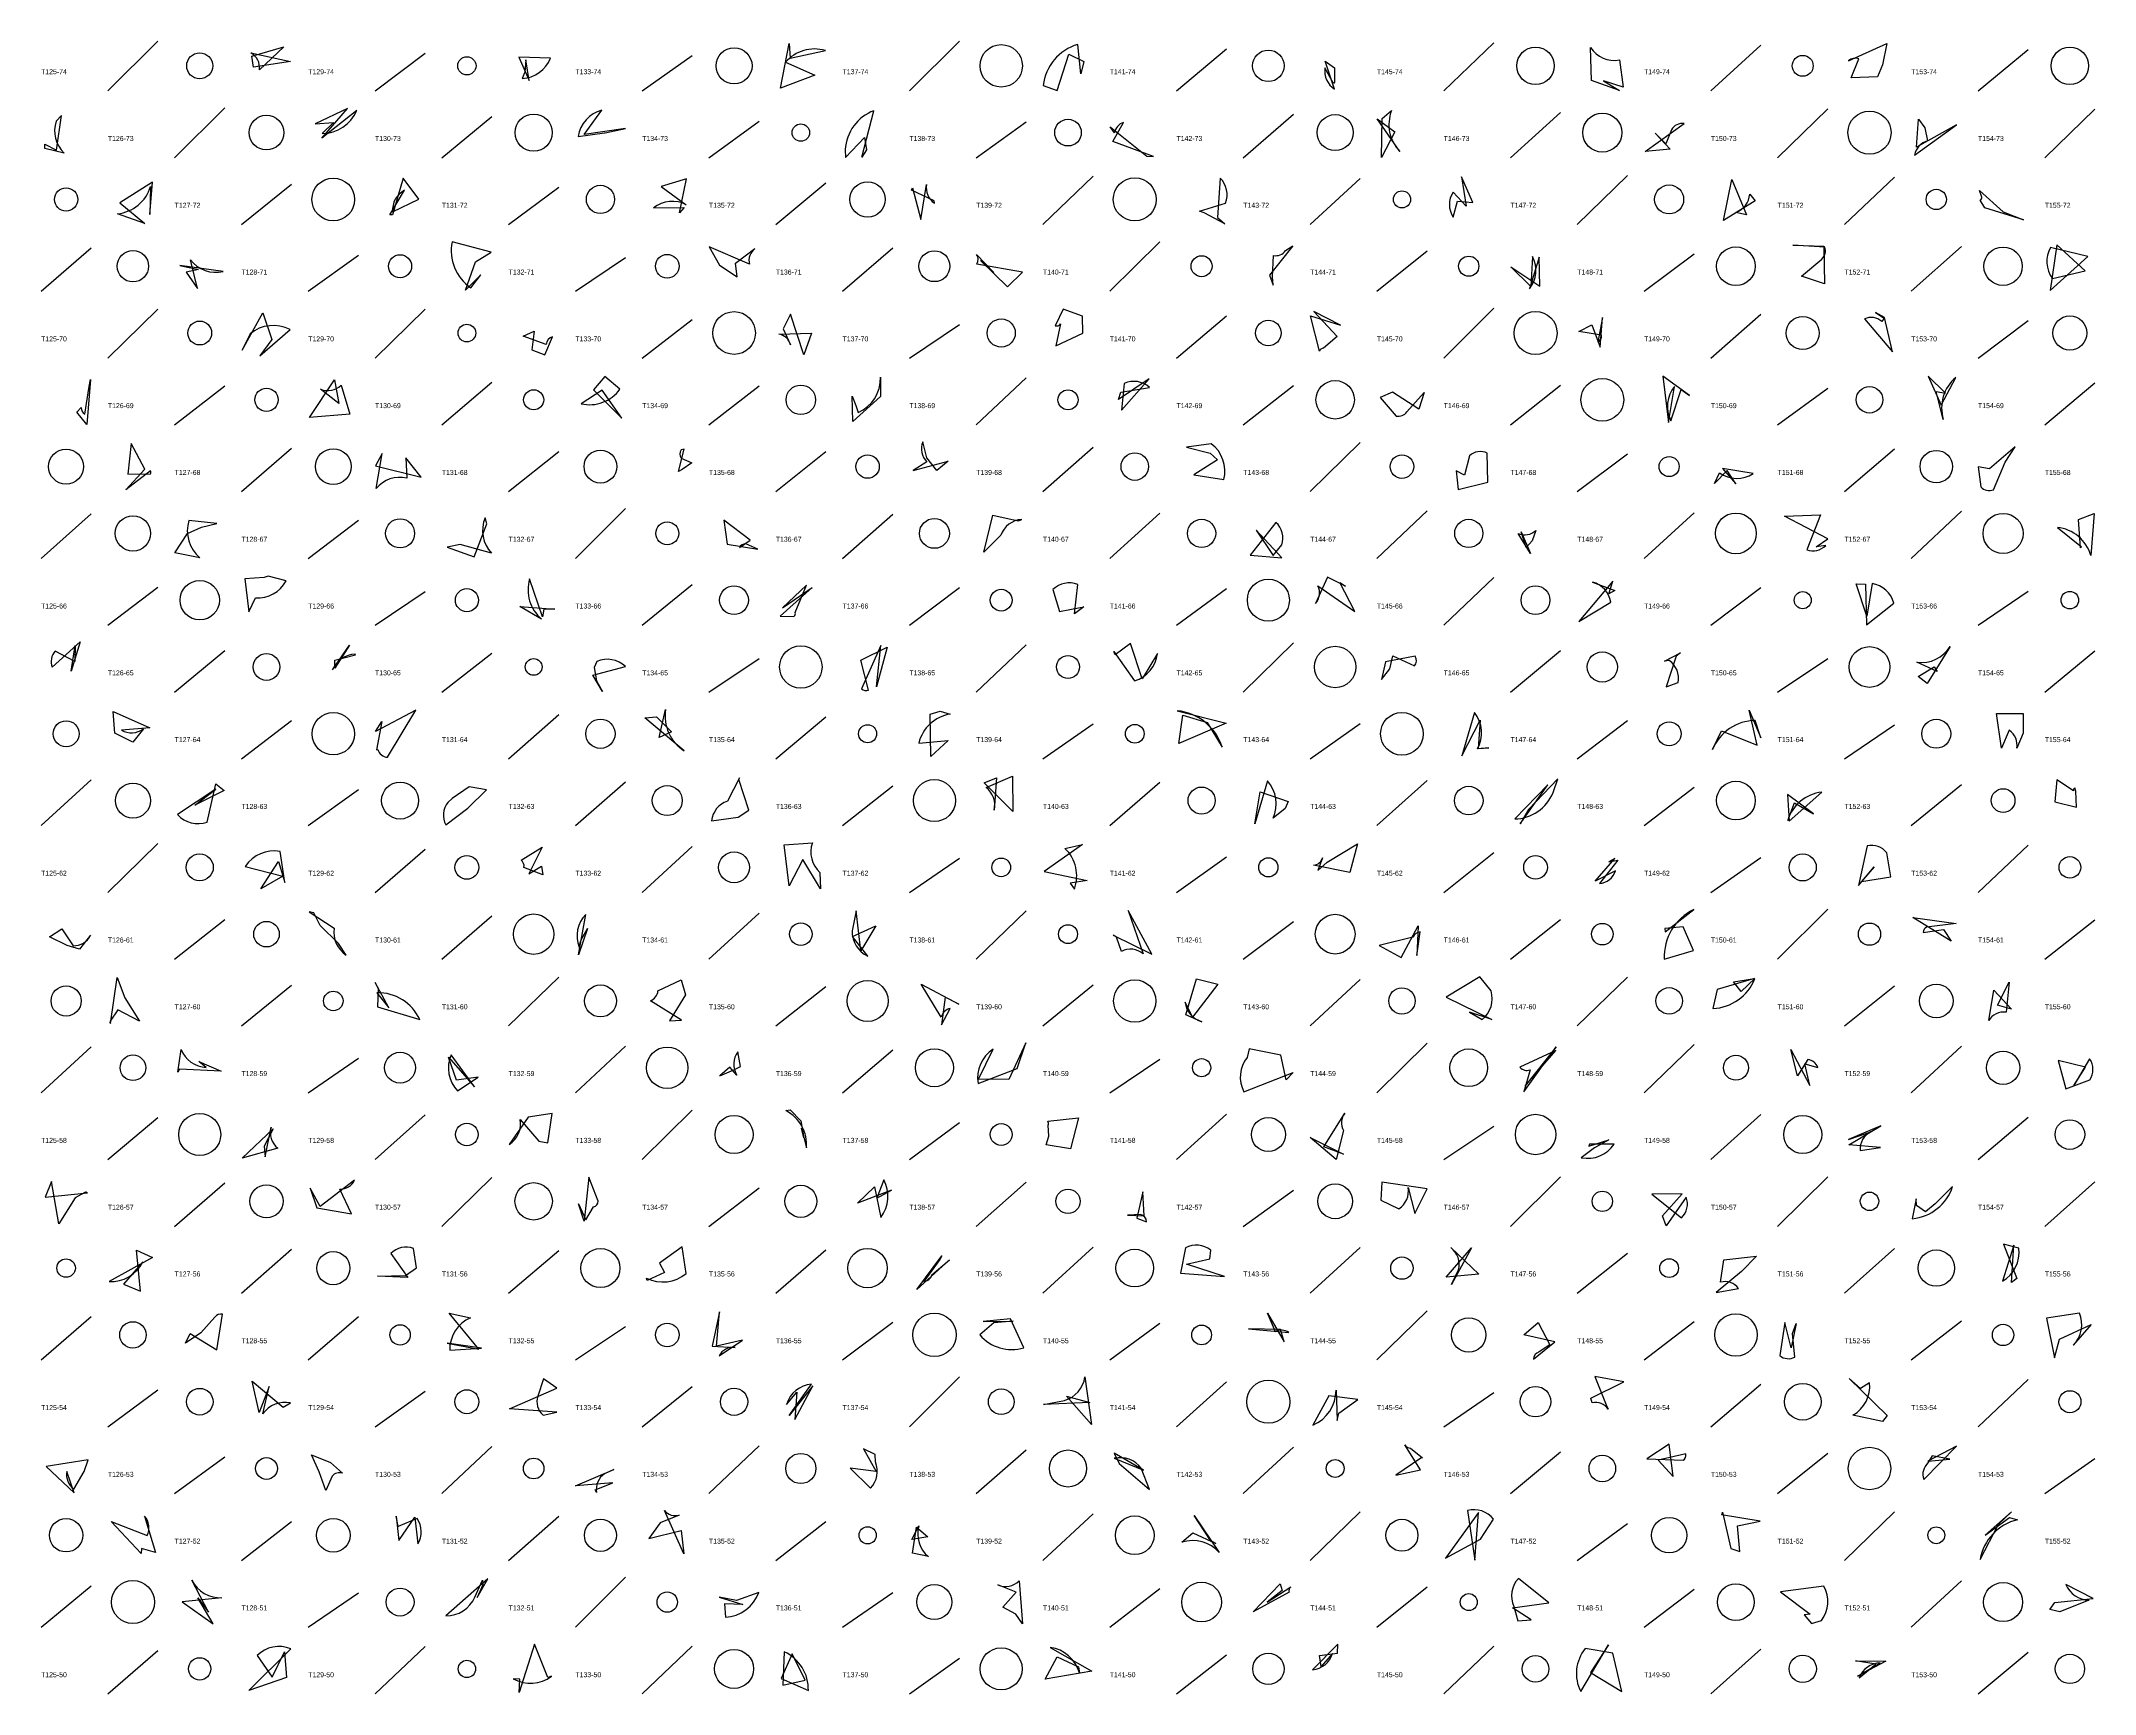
# Model space of a CAD drawing. Header units: millimetres. Extents: x -1 to 9990, y 0 to 15990.
# Drawn here: x 5000 to 6230, y 2000 to 2990 of the extents above; entities that cross this region are included whole.
import ezdxf

# ---------------------------------------------------------------- set-up
doc = ezdxf.new("R2010")
doc.units = ezdxf.units.MM
doc.layers.add('TEXT', color=3, linetype='Continuous')
doc.layers.add('WALL', color=1, linetype='Continuous')

msp = doc.modelspace()

# ---------------------------------------------------------------- linework, layer by layer
for points in [[(5126.2, 2980.8), (5145.4, 2986.4), (5130.8, 2972.7, 0.3), (5125.7, 2982.7), (5149.3, 2977.6), (5127.2, 2974.3)], [(5290.4, 2978.5), (5289.7, 2971.3), (5288.1, 2967.4, 0.3), (5305, 2979.6), (5286.2, 2980.1), (5292.4, 2966.3)], [(5448, 2988.3), (5448.6, 2979.5), (5469.7, 2984.1, 0.3), (5445.8, 2977.1), (5463.3, 2969.4), (5442.9, 2961.7)], [(5624.4, 2977.6), (5622.6, 2970.2), (5620.8, 2987.8, 0.3), (5600.1, 2963.2), (5608.5, 2960.2), (5615.4, 2982)], [(5774.6, 2965.3), (5774, 2964.4), (5768.9, 2973.9, 0.3), (5774.7, 2961), (5769, 2977.7), (5774.6, 2973.8)], [(5945.2, 2960.3), (5928.5, 2966.3), (5927.9, 2986, 0.3), (5945.2, 2978.5), (5947.5, 2962.2), (5935.6, 2966)], [(6099.8, 2968.5), (6084.1, 2967.8), (6088.7, 2979.1, 0.3), (6082.5, 2978), (6105.3, 2988.4), (6102.8, 2975.6)], [(5009.3, 2924.5), (5012.3, 2945.3), (5009.1, 2941.9, 0.3), (5013.9, 2922.8), (5002.2, 2925.5), (5002.2, 2928)], [(5164.2, 2940.3), (5175.1, 2941), (5168.3, 2934.5, 0.3), (5189, 2948.2), (5168.2, 2931.6), (5183.5, 2949.5)], [(5349.9, 2937.4), (5325.2, 2933.8), (5335.8, 2948.4, 0.3), (5321.7, 2932.7), (5337.4, 2934.9), (5337.9, 2934.8)], [(5494.3, 2924.6), (5491.5, 2920.3), (5498.8, 2948.1, 0.3), (5481.6, 2924.8), (5481.8, 2920.2), (5493.1, 2932)], [(5666.3, 2920.8), (5641.8, 2929.6), (5648.2, 2941.1, 0.3), (5642.9, 2934.8), (5640.3, 2938.4), (5662.2, 2920.9)], [(5802.8, 2920.2), (5803.1, 2943.5), (5808.8, 2948.2, 0.3), (5813.8, 2923.7), (5800.1, 2943.2), (5810.7, 2935.5)], [(5975.6, 2925), (5960.7, 2923.8), (5984, 2940.5, 0.3), (5976.4, 2936.7), (5973.1, 2928.3), (5966.6, 2934.6)], [(6124.3, 2943.1), (6128.1, 2937.9), (6129.7, 2930, 0.3), (6122, 2921.6), (6147.1, 2939.6), (6123.2, 2926.2)], [(5047.2, 2892.9), (5062.1, 2880.5), (5045.8, 2886.4, 0.3), (5065.6, 2902.7), (5065.2, 2885.9), (5066.8, 2905.3)], [(5210.4, 2885.7), (5208.9, 2885.8), (5217.7, 2900.5, 0.3), (5210.5, 2887.5), (5226.3, 2895.2), (5216.8, 2907.8)], [(5386.6, 2907.4), (5371.3, 2902.7), (5386.4, 2891.8, 0.3), (5366.8, 2889.9), (5385.1, 2890.2), (5382.3, 2886.9)], [(5521.8, 2901.9), (5526.8, 2882.9), (5530.3, 2903.9, 0.3), (5535, 2892.8), (5534.9, 2894.2), (5521.3, 2900.6)], [(5696.6, 2886.9), (5693.7, 2888), (5709.3, 2892.7, 0.3), (5706.1, 2907.8), (5704.6, 2884.1), (5708.9, 2880.4)], [(5850.6, 2908.6), (5853.5, 2890.9), (5845.6, 2899.3, 0.3), (5845.7, 2884.4), (5848.3, 2894), (5857.5, 2893.2)], [(6012.5, 2907), (6021.4, 2885.8), (6014.9, 2887.2, 0.3), (6023.3, 2898.2), (6026.5, 2894.2), (6007.5, 2882.3)], [(6187.3, 2882.7), (6164, 2889.9), (6161.3, 2894.5, 0.3), (6162.2, 2896.3), (6160.8, 2900.4), (6175.1, 2887.6)], [(5260.1, 2857.6), (5269.6, 2863.4), (5246.1, 2869.6, 0.3), (5257.3, 2842.1), (5263.4, 2849.9), (5254.2, 2840.7)], [(5416.8, 2848.7), (5415.8, 2856.9), (5427.5, 2865.6, 0.3), (5424.2, 2856.2), (5400.1, 2866.6), (5406.3, 2855.6)], [(5737.9, 2843.7), (5737.5, 2848.7), (5738.1, 2861.4, 0.3), (5745.2, 2864.4), (5749.6, 2867.3), (5735.6, 2849.6)], [(6068.1, 2844.5), (6054.3, 2849), (6066.4, 2859.3, 0.3), (6068.3, 2866.4), (6049.1, 2867.6), (6067.6, 2867)], [(6203.1, 2840.4), (6225.8, 2860.8), (6203.4, 2866.3, 0.3), (6204.6, 2847.6), (6224.2, 2852.2), (6207.1, 2867.9)], [(5086.9, 2851.4), (5093.7, 2841.7), (5089.4, 2858.9, 0.3), (5109.1, 2851.9), (5083.1, 2855.4), (5094.2, 2853.1)], [(5578.8, 2842.6), (5587.7, 2851.4), (5560.5, 2856.3, 0.3), (5560.2, 2862.1), (5570.6, 2851.3), (5562.6, 2858.4)], [(5897.5, 2843), (5897.1, 2860.4), (5891.3, 2841.4, 0.3), (5893.2, 2860.8), (5892.2, 2842.8), (5880.3, 2854.6)], [(5623.6, 2825.1), (5612.2, 2829.3), (5607.4, 2819.3, 0.3), (5610.5, 2820.4), (5607.7, 2807.3), (5623.8, 2814.9)], [(5138.1, 2811.1), (5131, 2801.4), (5149.1, 2817.1, 0.3), (5125.2, 2814.5), (5120.5, 2804.7), (5132.9, 2827.1)], [(5448.8, 2826.3), (5444.5, 2817.5), (5448.9, 2808, 0.3), (5441.8, 2814.3), (5461.3, 2815), (5456.7, 2802)], [(5762.3, 2827.9), (5776.2, 2813), (5768, 2806, 0.3), (5765.6, 2804.1), (5760.2, 2825.3), (5778.2, 2819.6)], [(5933.7, 2806.6), (5935.1, 2824.3), (5932.4, 2809.6, 0.3), (5934.5, 2813.8), (5920.9, 2815.9), (5928.7, 2819.8)], [(6098.6, 2827.2), (6103.8, 2823.9), (6102.4, 2821.9, 0.3), (6092, 2823.4), (6108.8, 2803.7), (6104, 2824.3)], [(5294, 2805), (5301.6, 2801.9), (5306.3, 2812.7, 0.3), (5302.5, 2808.2), (5288.8, 2813.1), (5295.2, 2816.1)], [(5027.4, 2760.3), (5021.5, 2767.5), (5024.1, 2770.4, 0.3), (5026.2, 2766.4), (5028.8, 2783), (5029.6, 2787.1)], [(5175.8, 2787), (5178.4, 2772.7), (5167.3, 2781.4, 0.3), (5179.7, 2783.7), (5184.9, 2766.3), (5160.8, 2764.4)], [(5347.8, 2764.1), (5336, 2780.8), (5323.4, 2772.6, 0.3), (5346.7, 2781.4), (5337.7, 2788.9), (5330.8, 2781)], [(5485.7, 2777.2), (5488, 2771.5), (5489.3, 2767.3, 0.3), (5502.8, 2788.5), (5502.8, 2776.9), (5486.2, 2762)], [(5645.3, 2775.2), (5646.6, 2779.6), (5663.8, 2782.4, 0.3), (5648.6, 2784.8), (5647, 2768.8), (5663.6, 2787.6)], [(5971.3, 2789.1), (5974.6, 2761.4), (5978.2, 2783, 0.3), (5976.1, 2762.5), (5982.2, 2781.1), (5987.3, 2777.5)], [(6130.2, 2789.2), (6137.9, 2771.8), (6146.7, 2788.4, 0.3), (6139.2, 2763.2), (6134.9, 2779.9), (6140.5, 2779)], [(5809.3, 2779.5), (5801.9, 2776.3), (5811.5, 2765.3, 0.3), (5818, 2767.8), (5828.3, 2779.3), (5825.1, 2769.3)], [(5053.9, 2748.9), (5052, 2730.5), (5065.6, 2730.7, 0.3), (5065.5, 2732.4), (5050.7, 2721.1), (5062.2, 2733.4)], [(5381.7, 2732), (5385.2, 2745.5), (5383.3, 2745.1, 0.3), (5383.4, 2740), (5389.8, 2737.3), (5383.9, 2733.3)], [(5536.4, 2732.7), (5530.4, 2740.3), (5528, 2749.8, 0.3), (5530.5, 2737.9), (5522.3, 2732.6), (5543.3, 2738.3)], [(5704.6, 2739.1), (5690.3, 2730.1), (5708.4, 2727.3, 0.3), (5700.8, 2748.7), (5685.9, 2746.7), (5700.2, 2743.1)], [(5848.7, 2721.3), (5866.4, 2725.7), (5866.1, 2743.1, 0.3), (5855.4, 2741.5), (5852.5, 2729.9), (5847.5, 2732.5)], [(6166.8, 2733.7), (6160.1, 2734.9), (6161.6, 2722.8, 0.3), (6169.2, 2721.1), (6176.2, 2737.6), (6182.2, 2746.8)], [(5227.7, 2728.6), (5218.5, 2740.3), (5219, 2728, 0.3), (5200.7, 2721.8), (5204.2, 2742.9), (5200.2, 2735.4)], [(6009.7, 2732.6), (6002.2, 2724.9), (6005.2, 2731.2, 0.3), (6025.4, 2730.8), (6007, 2733.8), (6014.9, 2724.6)], [(6044, 2705.4), (6065.7, 2706.1), (6057.4, 2685.2, 0.3), (6068.8, 2687.8), (6063.1, 2687), (6070, 2691.8)], [(6220.1, 2703.3), (6229.5, 2706.9), (6227.6, 2681.8, 0.3), (6207.5, 2698.6), (6221.9, 2686.9), (6221.4, 2686.3)], [(5096.1, 2698.7), (5105.2, 2700.9), (5088.5, 2702.7, 0.3), (5095.1, 2680.3), (5080.1, 2683.3), (5087.7, 2695)], [(5259.3, 2681), (5266.9, 2700.8), (5266, 2704.4, 0.3), (5269.8, 2683.1), (5250.9, 2688.3), (5243.1, 2686.7)], [(5410.8, 2688.5), (5429.2, 2685.6), (5422, 2688.7, 0.3), (5418.2, 2686.5), (5424.7, 2690.9), (5408.9, 2703)], [(5577.9, 2704.2), (5585.3, 2702.5), (5587.3, 2703.3, 0.3), (5574.7, 2693.9), (5564.5, 2683.8), (5570, 2705.9)], [(5727.7, 2696.9), (5737.8, 2681.8), (5743, 2688.1, 0.3), (5739.5, 2701.6), (5724.1, 2682), (5743, 2680.4)], [(5886.3, 2696), (5891.9, 2683), (5884.5, 2695, 0.3), (5895.2, 2696.8), (5893, 2690.6), (5889.4, 2686.5)], [(5122.1, 2667.8), (5124.5, 2648.1), (5128.4, 2656.4, 0.3), (5146.7, 2666.5), (5136, 2669.4), (5133.7, 2668.6)], [(5301.1, 2649.6), (5300.3, 2645), (5292.6, 2667.7, 0.3), (5299.7, 2643.7), (5286.7, 2651.2), (5307.6, 2649.6)], [(5461.7, 2662.5), (5442.7, 2645.5), (5450.9, 2645.3, 0.3), (5451.7, 2647.6), (5458.3, 2663.9), (5444.1, 2650.4)], [(5624.5, 2651), (5618.9, 2646.9), (5620.8, 2664.4, 0.3), (5606, 2661.3), (5609.9, 2648.2), (5622.3, 2650.7)], [(5781.1, 2663.3), (5770.5, 2668.7), (5763.3, 2653.1, 0.3), (5764.7, 2663.5), (5786.8, 2648.2), (5777.7, 2665.5)], [(5941.3, 2666.4), (5920.9, 2642.2), (5940, 2653.8, 0.3), (5929.2, 2665.8), (5942.4, 2660.7), (5938.8, 2658.8)], [(6092.6, 2664.5), (6093.2, 2640.3), (6109.5, 2653.2, 0.3), (6096.5, 2665), (6093.4, 2645.4), (6087.1, 2664.7)], [(5020.5, 2627.8), (5020.3, 2618.3), (5008.5, 2624.5, 0.3), (5006.7, 2614.9), (5023.4, 2630), (5018, 2612.4)], [(5176, 2619), (5188.4, 2622.3), (5188.2, 2622.7, 0.3), (5174.6, 2613.3), (5184.7, 2628), (5175.9, 2614.2)], [(5500.3, 2603.2), (5502.9, 2627.9), (5491.4, 2601.9, 0.3), (5495.6, 2601.1), (5491, 2619.1), (5506.8, 2626.8)], [(5643.2, 2622.3), (5642.4, 2624.3), (5654.9, 2606.7, 0.3), (5668.6, 2623.1), (5659.5, 2607.9), (5652.4, 2629.1)], [(5807.8, 2613.8), (5809.6, 2621.6), (5822.6, 2615.6, 0.3), (5823, 2621.4), (5805.1, 2618), (5802.8, 2607.6)], [(5979.3, 2621.4), (5973.3, 2603.2), (5980.4, 2605.7, 0.3), (5975.1, 2618.9), (5972.2, 2618.4), (5981.8, 2623.4)], [(6133.8, 2615), (6135.5, 2612.3), (6123.4, 2617.9, 0.3), (6143.3, 2627.3), (6129.5, 2605.2), (6124.2, 2609.3)], [(5336.3, 2600.3), (5330.5, 2610.1), (5350, 2615.3, 0.3), (5332.9, 2618.3), (5331.2, 2614.7), (5332.6, 2606.7)], [(5043.1, 2588.3), (5065.2, 2578.6), (5048.1, 2577.2, 0.3), (5061.3, 2578), (5055, 2569.9), (5044.1, 2575.3)], [(5204, 2582.3), (5200.8, 2565.4), (5201.6, 2565.5, 0.3), (5207.5, 2560.9), (5224.5, 2589.2), (5200.3, 2576.4)], [(5377.6, 2576.2), (5370.2, 2572.8), (5374, 2589.5, 0.3), (5385.2, 2564.7), (5361.6, 2584.6), (5368.5, 2585.1)], [(5532.5, 2586.7), (5538.4, 2588.5), (5544.5, 2586.8, 0.3), (5525.6, 2569.4), (5543.2, 2571), (5532.8, 2561.3)], [(5683.7, 2586.1), (5698.3, 2581.7), (5707.3, 2567, 0.3), (5680.4, 2588.8), (5709.7, 2581.3), (5681.3, 2569.1)], [(5860.7, 2566.2), (5867, 2566.5), (5860.2, 2565.9, 0.3), (5858.4, 2587.8), (5850.8, 2561.8), (5861.9, 2583.1)], [(6023, 2589.2), (6030, 2572.6), (6026.6, 2583, 0.3), (6001, 2565.5), (6006.3, 2576.8), (6027.8, 2568.2)], [(6187.1, 2587.1), (6187.1, 2575.4), (6183.2, 2566.3, 0.3), (6178.7, 2577.1), (6174.1, 2566.3), (6171.1, 2587.1)], [(5417.8, 2547.6), (5418.2, 2548.7), (5411, 2534.6, 0.3), (5401.6, 2522.9), (5417.5, 2525.1), (5423.9, 2529.2)], [(5564.8, 2545.7), (5572.1, 2548.6), (5570.7, 2529.2, 0.3), (5566, 2542.9), (5581.8, 2549.6), (5582, 2528.4)], [(5746.9, 2534.4), (5745, 2530.2), (5737.8, 2524.4, 0.3), (5734.4, 2546.9), (5726.8, 2521), (5730.1, 2540.2)], [(5885.8, 2521), (5902.4, 2544.5), (5882.5, 2524, 0.3), (5905.5, 2539.8), (5908.3, 2548.1), (5890.8, 2529.7)], [(6218.9, 2531.1), (6218.5, 2540.6), (6217.9, 2542.6, 0.3), (6217.1, 2540.8), (6207.2, 2547.5), (6205.9, 2534.2)], [(5092, 2532.3), (5104.7, 2541.8), (5081.7, 2526.6, 0.3), (5099.4, 2522.1), (5104.6, 2545), (5109.7, 2541.1)], [(5256.3, 2543.3), (5246.1, 2536.3), (5243.6, 2533.9, 0.3), (5242.4, 2520.4), (5255.5, 2530.4), (5266.8, 2541.5)], [(6045.8, 2538.7), (6046.8, 2522.6), (6066.4, 2540, 0.3), (6046, 2523.1), (6050.1, 2533.7), (6061.4, 2527)], [(5448, 2483.9), (5445.1, 2508.4), (5461.9, 2509.6, 0.3), (5466.4, 2491.9), (5466.8, 2482.1), (5456.2, 2499.8)], [(5142.1, 2498.5), (5146, 2485.9), (5143.1, 2504.5, 0.3), (5122.3, 2495.6), (5144.8, 2489.8), (5131.6, 2482.2)], [(5299.7, 2495.8), (5300.5, 2490.6), (5289.2, 2495, 0.3), (5287.5, 2499.3), (5300.1, 2507), (5292.2, 2491.1)], [(5626.4, 2487.2), (5616.2, 2485.5), (5618.8, 2482, 0.3), (5613.2, 2506.3), (5623.6, 2508.7), (5600.7, 2492.5)], [(5788.3, 2509), (5783.7, 2492), (5762.1, 2496.3, 0.3), (5767.5, 2500.8), (5764.7, 2493.1), (5770.3, 2498.1)], [(5938.9, 2498.4), (5944.3, 2499.4), (5933.3, 2485.3, 0.3), (5942.9, 2493), (5930.8, 2486.8), (5942.4, 2500.4)], [(6090.3, 2486.5), (6107.7, 2489.4), (6105.4, 2503.7, 0.3), (6093.6, 2507.8), (6088.5, 2484.2), (6097.7, 2495.4)], [(5163.3, 2467.7), (5160.6, 2468.4), (5175.6, 2458.5, 0.3), (5182.8, 2442.5), (5178.2, 2449.4), (5167.1, 2460.1)], [(5327.3, 2458.4), (5321.9, 2442.6), (5326.3, 2466.8, 0.3), (5322.2, 2447.3), (5323, 2450.6), (5324.4, 2453.4)], [(5490.9, 2445.1), (5488.1, 2468.9), (5485.7, 2457, 0.3), (5495.1, 2441.9), (5486, 2453.5), (5500, 2460)], [(5665.2, 2443), (5651, 2469.1), (5660.1, 2443.2, 0.3), (5647, 2444.7), (5644.1, 2453.1), (5642, 2454.4)], [(5972.4, 2458.4), (5972.7, 2456.4), (5989.8, 2469.8, 0.3), (5972.1, 2440), (5989.6, 2445.3), (5983.4, 2459.4)], [(6121, 2465), (6146.9, 2461.3), (6129.2, 2459.2, 0.3), (6127.2, 2456), (6139.4, 2457.8), (6144, 2450.7)], [(5005, 2453.4), (5012.4, 2458.1), (5019.2, 2448.1, 0.3), (5029.6, 2454.3), (5023.1, 2446), (5015.7, 2448.3)], [(5824.7, 2460), (5824, 2442.2), (5825.9, 2456.3, 0.3), (5821.6, 2453.1), (5801.3, 2448.2), (5814.5, 2441)], [(5058.9, 2402.9), (5045.9, 2409.6), (5041.3, 2402.9, 0.3), (5041.5, 2401.5), (5045.6, 2429), (5050.2, 2416.9)], [(5201.9, 2422.3), (5201.5, 2411.5), (5226.8, 2403.8, 0.3), (5201.1, 2419.9), (5208.2, 2410.8), (5200.1, 2426)], [(5376.4, 2403.1), (5383.6, 2403.5), (5364.9, 2415.1, 0.3), (5369.4, 2421.1), (5383.4, 2427.7), (5386, 2418.6)], [(5541.5, 2417.2), (5539.2, 2400.6), (5544.5, 2410.5, 0.3), (5539.1, 2405.3), (5527, 2425), (5549.7, 2413.1)], [(5704.8, 2425), (5689.5, 2405.3), (5685.1, 2414.3, 0.3), (5695.2, 2402.5), (5685.5, 2406.7), (5692, 2428.3)], [(5868.8, 2403.8), (5855.5, 2408.2), (5863.1, 2403.8, 0.3), (5868.4, 2421), (5861.7, 2429.4), (5841.5, 2417.3)], [(6026.1, 2428.5), (6003.8, 2421.8), (6001.2, 2410.5, 0.3), (6026.3, 2428.4), (6018.2, 2420.6), (6013.5, 2426.4)], [(6171.7, 2412.4), (6178.6, 2426.2), (6176.8, 2408.2, 0.3), (6166.4, 2403.3), (6169.5, 2421.5), (6180, 2410.1)], [(5579.5, 2367.9), (5561.4, 2368.2), (5570.1, 2386.1, 0.3), (5561.2, 2365.5), (5584.6, 2374.5), (5589.7, 2389.9)], [(5742.4, 2382.6), (5723.5, 2386.4), (5722.3, 2381.2, 0.3), (5720.4, 2360.6), (5749.9, 2372.1), (5745.6, 2367.8)], [(5888.7, 2364.2), (5907.1, 2385.4), (5885.6, 2375.3, 0.3), (5891.7, 2373.7), (5887.9, 2360.6), (5907.4, 2387.5)], [(5082.8, 2374.1), (5081.9, 2372.3), (5083.9, 2386, 0.3), (5098.9, 2375.2), (5094.4, 2378.7), (5107.9, 2372.9)], [(5243.9, 2381.3), (5259.5, 2363.6), (5245.6, 2382.8, 0.3), (5249.4, 2361.1), (5261.7, 2369.3), (5248.7, 2367.5)], [(5414.8, 2373.8), (5418.8, 2375.8), (5417.3, 2384.6, 0.3), (5416.7, 2370.5), (5412.5, 2375.3), (5406.5, 2370.2)], [(6059.2, 2364.3), (6056.2, 2377.4), (6064, 2375.1, 0.3), (6058.1, 2379.9), (6051.8, 2370.1), (6047.9, 2386)], [(6208, 2379.3), (6212.6, 2362.3), (6227, 2367.7, 0.3), (6226.8, 2380.4), (6217.4, 2364.3), (6224.3, 2375.3)], [(5456.8, 2333.1), (5455.3, 2338.9), (5458.4, 2327, 0.3), (5446.1, 2349.3), (5448.7, 2349.8), (5455, 2343.3)], [(5133.6, 2328), (5134.3, 2321.7), (5137.8, 2339.5, 0.3), (5141.7, 2326.8), (5120.5, 2320.8), (5138.9, 2338.4)], [(5306, 2347.6), (5291.8, 2345.4), (5280.4, 2329.1, 0.3), (5287, 2344.1), (5298.1, 2331), (5303.4, 2330.1)], [(5601.9, 2328.9), (5603.6, 2334.1), (5603.1, 2340.7, 0.3), (5602.9, 2343), (5621.3, 2345), (5616.5, 2326.4)], [(5779.9, 2323.3), (5768.3, 2327.7), (5780.7, 2347.8, 0.3), (5780, 2337.4), (5775.5, 2320), (5760, 2333.3)], [(6101.8, 2340.3), (6082.4, 2332), (6095.7, 2336.6, 0.3), (6089.4, 2325.4), (6101.5, 2327.2), (6082.6, 2328.9)], [(5938.9, 2331.9), (5930.4, 2327), (5922.4, 2321.1, 0.3), (5942.1, 2329.2), (5927.4, 2329.3), (5927, 2328.1)], [(5006.2, 2306.9), (5002.5, 2297.5), (5027.8, 2300, 0.3), (5026.2, 2300.3), (5020.5, 2297), (5010.6, 2281.5)], [(5165.2, 2291.1), (5185.9, 2287.6), (5178.9, 2302.3, 0.3), (5187.8, 2307.7), (5167.1, 2291.9), (5161.2, 2302.9)], [(5321.8, 2293.4), (5326.3, 2283.9), (5330.9, 2291.7, 0.3), (5333.7, 2295), (5328.1, 2309.4), (5325.2, 2283.2)], [(5489, 2293.9), (5499.2, 2303.6), (5502.9, 2285.4, 0.3), (5504.7, 2307.8), (5500.5, 2296.8), (5509.2, 2301.7)], [(5659.8, 2300.6), (5656.3, 2284.9), (5662.1, 2282.8, 0.3), (5658.5, 2287.1), (5650.7, 2286.7), (5660.6, 2286.4)], [(5803, 2306.5), (5802.4, 2295.7), (5813.2, 2290.5, 0.3), (5818.7, 2303.2), (5822.7, 2287.7), (5830, 2302.4)], [(6123.2, 2292.5), (6123, 2296.5), (6120.6, 2284.6, 0.3), (6144.8, 2303.9), (6134.4, 2293.5), (6128.5, 2288.7)], [(5982.9, 2299.5), (5964.7, 2299.2), (5982.5, 2285.2, 0.3), (5985.2, 2297.5), (5973.2, 2280.3), (5971, 2286.3)], [(5057.2, 2265.7), (5066.8, 2261.4), (5040.7, 2247, 0.3), (5061, 2258.7), (5049.4, 2245.4), (5059.6, 2241.2)], [(5218.2, 2250.6), (5224.8, 2255.1), (5223.1, 2266.8, 0.3), (5209.4, 2263.7), (5219.7, 2249.4), (5201.5, 2250.2)], [(5373.3, 2252.3), (5363, 2247.6), (5362.6, 2249, 0.3), (5386.3, 2251.8), (5384, 2267.7), (5370.4, 2258)], [(5686, 2257.4), (5699.9, 2260.5), (5700.5, 2265.8, 0.3), (5685.4, 2267.1), (5682.4, 2252), (5708.7, 2250)], [(5856.6, 2267.1), (5844.7, 2245.1), (5848.9, 2253.9, 0.3), (5844.3, 2267.3), (5861.1, 2251.3), (5841.5, 2249.6)], [(6180, 2246.3), (6181.5, 2268.8), (6174.7, 2247.1, 0.3), (6184.4, 2266.9), (6175.2, 2269.3), (6183.3, 2248.7)], [(5539.4, 2262.4), (5538.3, 2260.2), (5528.7, 2246.9, 0.3), (5533.5, 2251), (5544, 2259.9), (5524.5, 2242.2)], [(6018.3, 2253), (6003.1, 2240.4), (6016.5, 2242.8, 0.3), (6005.8, 2246.6), (6007.8, 2259.9), (6027.4, 2262.2)], [(5089.2, 2215.9), (5105.3, 2206.1), (5108.7, 2227.4, 0.3), (5104.1, 2225.6), (5095.7, 2216.2), (5086.4, 2210.1)], [(5262.2, 2206.5), (5244.4, 2228), (5257.2, 2225.3, 0.3), (5244.7, 2205.8), (5263.7, 2207), (5243.2, 2210.1)], [(5406.3, 2228.8), (5401.9, 2208.3), (5415.6, 2207.5, 0.3), (5406, 2202.5), (5420, 2211.9), (5404.4, 2208.2)], [(5742.2, 2218.3), (5723, 2218.6), (5747.2, 2216.4, 0.3), (5739.3, 2216.9), (5734.4, 2228.1), (5744.5, 2210.9)], [(6208.8, 2212.4), (6227.8, 2221.3), (6217, 2208.8, 0.3), (6220.8, 2228.1), (6201, 2225.1), (6205.8, 2201.3)], [(5582.1, 2223.2), (5570.5, 2222.3), (5562.2, 2215.1, 0.3), (5588.5, 2207.3), (5580.6, 2224.6), (5564.1, 2223)], [(5896.5, 2222.5), (5903.6, 2209), (5897.2, 2204.8, 0.3), (5893.7, 2200.5), (5906.5, 2210.8), (5887.9, 2215.1)], [(6048.1, 2207.3), (6044.2, 2222.5), (6041.3, 2202.6, 0.3), (6050.3, 2201.7), (6048.9, 2215.8), (6051, 2221.8)], [(5628, 2174.5), (5600.4, 2173.4), (5612.9, 2175.8, 0.3), (5625.1, 2189.8), (5629.1, 2161.3), (5614.1, 2178.3)], [(5930.6, 2190), (5937.3, 2173.1), (5938.5, 2170.5, 0.3), (5929, 2174.3), (5928.2, 2177.1), (5947.9, 2186.9)], [(5126.5, 2187.3), (5145, 2171.7), (5149.4, 2174.3, 0.3), (5132.8, 2167.7), (5136.6, 2184.2), (5130.6, 2168.5)], [(5308.9, 2183.2), (5300.8, 2188.7), (5297.5, 2178.3, 0.3), (5300.6, 2167), (5308.9, 2168.7), (5280.5, 2170.8)], [(5462.2, 2184.6), (5448, 2166.8), (5461.4, 2185.6, 0.3), (5446.4, 2173.4), (5452.6, 2180.8), (5451.5, 2164.4)], [(5788.5, 2176.3), (5771.2, 2178.6), (5761.6, 2160.9, 0.3), (5775.5, 2182), (5776.2, 2163.8), (5777.1, 2168.2)], [(6105.5, 2166.7), (6102.7, 2163.1), (6085.1, 2166.9, 0.3), (6095, 2186.3), (6089.6, 2182.9), (6082.8, 2188.9)], [(5161.9, 2143.1), (5173.4, 2138.6), (5180.6, 2132.2, 0.3), (5174.3, 2130.4), (5170.6, 2121.9), (5166.6, 2133)], [(5500.1, 2133.3), (5484.5, 2135.2), (5496.7, 2123.2, 0.3), (5499.7, 2138.9), (5499.5, 2143.4), (5492.5, 2146.7)], [(5645.6, 2138), (5663.9, 2122.5), (5658.9, 2135.1, 0.3), (5642.7, 2141.1), (5660.2, 2133.9), (5642.7, 2144.1)], [(5811.3, 2131), (5826.2, 2134.2), (5816.8, 2149.2, 0.3), (5820.2, 2147.2), (5827.4, 2141.3), (5826.4, 2141.2)], [(5975.1, 2149.6), (5961.7, 2140.8), (5983.4, 2139.9, 0.3), (5985, 2143.8), (5968.4, 2139.9), (5977.4, 2130.3)], [(6143.1, 2140.6), (6132.5, 2142.6), (6130, 2138.4, 0.3), (6127.5, 2128.5), (6147.2, 2148.4), (6129.9, 2139.4)], [(5003.1, 2136.1), (5019.9, 2120.5), (5015.5, 2133.3, 0.3), (5019.6, 2122.7), (5025.8, 2133.2), (5028.2, 2140.2)], [(5320, 2124.6), (5343, 2134.3), (5337.5, 2131.9, 0.3), (5332.7, 2120.6), (5331.8, 2122.3), (5342.4, 2126.4)], [(5060, 2084), (5042, 2103.2), (5063.5, 2094.9, 0.3), (5062, 2106.5), (5068.6, 2084.7), (5060.2, 2087)], [(5214.3, 2091.8), (5223.8, 2105.9), (5225.6, 2089.8, 0.3), (5225.2, 2105.1), (5213.8, 2100.2), (5212.7, 2106.5)], [(5383.3, 2097.8), (5384.9, 2083.9), (5373.4, 2109.8, 0.3), (5382.1, 2107.1), (5370.7, 2102.5), (5364, 2093)], [(5700.3, 2091.9), (5690.5, 2106.9), (5705.6, 2084.6, 0.3), (5683.2, 2090.8), (5689.8, 2096.4), (5703.5, 2090.1)], [(5841.1, 2081.3), (5862, 2092.6), (5869.9, 2104.6, 0.3), (5854.2, 2109.8), (5858.7, 2080.2), (5860.8, 2108.7)], [(6016, 2100.7), (6029.6, 2103.5), (6006.3, 2107.2, 0.3), (6006.9, 2108.9), (6012, 2087), (6017.4, 2085.3)], [(6164.2, 2095.1), (6178.9, 2105.6), (6183.6, 2104.3, 0.3), (6161.2, 2080.5), (6172.2, 2101.7), (6180, 2109)], [(5531, 2094), (5521.5, 2092.5), (5525.7, 2100.6, 0.3), (5531.4, 2082.2), (5521.8, 2084.2), (5524.3, 2099.9)], [(5093.9, 2057.5), (5100.2, 2048.9), (5090.3, 2068.1, 0.3), (5108.3, 2057.6), (5084.5, 2055.1), (5103, 2041.9)], [(5261.1, 2057.7), (5267.6, 2069), (5242.4, 2046.8, 0.3), (5259.8, 2057.9), (5264.3, 2068.2), (5264.6, 2065.4)], [(5575.9, 2051.9), (5583.9, 2061), (5572.9, 2065.3, 0.3), (5585.8, 2067.7), (5587.8, 2041.9), (5583.7, 2047.7)], [(5881.2, 2051.6), (5903, 2054.5), (5884.7, 2069.2, 0.3), (5882, 2052.4), (5884.3, 2043.7), (5892.4, 2044.3)], [(5420.2, 2053.6), (5409.2, 2053.9), (5409.8, 2045.9, 0.3), (5429.9, 2060.8), (5416.4, 2056), (5406.1, 2057.9)], [(5743.2, 2061.9), (5734.3, 2055), (5748.4, 2064.2, 0.3), (5747.4, 2060.9), (5725.9, 2049.1), (5742.1, 2065.9)], [(6055.8, 2047.3), (6060.2, 2042.1), (6066.2, 2043.9, 0.3), (6067.7, 2064.5), (6041.7, 2061.1), (6059.5, 2047.8)], [(6206, 2054.8), (6228.9, 2057.1), (6212.6, 2065.5, 0.3), (6226.4, 2056.2), (6209, 2049.2), (6202.9, 2050.5)], [(5286.3, 2000.9), (5286.8, 2008.8), (5282.7, 2009.1, 0.3), (5305.7, 2010.6), (5303.5, 2009.9), (5295.5, 2029.8)], [(5776.4, 2024.5), (5776.6, 2029.7), (5761.5, 2014.4, 0.3), (5773.4, 2024.2), (5766.7, 2016.5), (5765.7, 2023.1)], [(5146.9, 2009.9), (5124.5, 2002.1), (5149.5, 2027, 0.3), (5129.4, 2023.1), (5138.4, 2010), (5145.7, 2025.2)], [(5449.8, 2024.1), (5443.3, 2009.3), (5459.5, 2002, 0.3), (5445.1, 2025.2), (5444.2, 2005.3), (5457.6, 2008.2)], [(5608.5, 2022.2), (5621.3, 2016.2), (5621.8, 2012.6, 0.3), (5604.4, 2027.9), (5629.3, 2013.7), (5601.4, 2008.8)], [(5946.7, 2001.5), (5941.2, 2024.5), (5924.8, 2027.2, 0.3), (5922.1, 2001.4), (5938.6, 2029.3), (5927.9, 2012.9)], [(6104.8, 2019.7), (6087.9, 2010.7), (6101.4, 2018.7, 0.3), (6088.8, 2009.6), (6098.8, 2017.8), (6086.7, 2019.9)]]:
    msp.add_lwpolyline(points, format="xyb", close=True)
for centre, radius in [((5095, 2975), 7.78), ((5255, 2975), 5.47), ((5415, 2975), 10.8), ((5575, 2975), 12.7), ((5735, 2975), 9.44), ((5895, 2975), 11.2), ((6055, 2975), 6.28), ((6215, 2975), 11.2), ((5135, 2935), 10.4), ((5295, 2935), 11.1), ((5455, 2935), 5.2), ((5615, 2935), 7.97), ((5775, 2935), 10.8), ((5935, 2935), 11.7), ((6095, 2935), 12.9), ((5175, 2895), 12.8), ((5335, 2895), 8.44), ((5495, 2895), 10.6), ((5655, 2895), 12.9), ((5975, 2895), 8.69), ((5015, 2895), 6.96), ((5815, 2895), 5.13), ((6135, 2895), 6.07), ((6015, 2855), 11.6), ((6175, 2855), 11.5), ((5055, 2855), 9.4), ((5215, 2855), 6.89), ((5375, 2855), 7.07), ((5535, 2855), 9.25), ((5695, 2855), 6.3), ((5855, 2855), 6.04), ((5095, 2815), 7.15), ((5255, 2815), 5.3), ((5415, 2815), 12.8), ((5575, 2815), 8.44), ((5735, 2815), 7.64), ((5895, 2815), 12.9), ((6055, 2815), 9.91), ((6215, 2815), 10.2), ((5135, 2775), 6.96), ((5295, 2775), 6.01), ((5455, 2775), 8.84), ((5615, 2775), 5.99), ((5775, 2775), 11.5), ((5935, 2775), 12.8), ((6095, 2775), 7.92), ((5015, 2735), 10.5), ((5175, 2735), 10.7), ((5335, 2735), 9.85), ((5655, 2735), 8.23), ((6135, 2735), 9.73), ((5495, 2735), 7.01), ((5815, 2735), 7.04), ((5975, 2735), 6), ((6015, 2695), 12.2), ((6175, 2695), 12), ((5055, 2695), 10.6), ((5215, 2695), 8.71), ((5375, 2695), 6.87), ((5535, 2695), 8.94), ((5695, 2695), 8.47), ((5855, 2695), 8.43), ((5095, 2655), 11.8), ((5255, 2655), 6.9), ((5415, 2655), 8.63), ((5575, 2655), 6.56), ((5735, 2655), 12.6), ((5895, 2655), 8.6), ((6055, 2655), 5.11), ((6215, 2655), 5.26), ((5135, 2615), 8.02), ((5295, 2615), 5), ((5455, 2615), 12.7), ((5615, 2615), 6.91), ((5775, 2615), 12.4), ((5935, 2615), 9.04), ((6095, 2615), 12.2), ((5175, 2575), 12.7), ((5335, 2575), 8.8), ((5815, 2575), 12.8), ((6135, 2575), 8.67), ((5015, 2575), 7.79), ((5495, 2575), 5.41), ((5655, 2575), 5.59), ((5975, 2575), 7.17), ((5215, 2535), 11.1), ((5535, 2535), 12.6), ((6015, 2535), 11.6), ((5055, 2535), 10.5), ((5375, 2535), 9.01), ((5695, 2535), 8.1), ((5855, 2535), 8.58), ((6175, 2535), 7.11), ((5095, 2495), 8.13), ((5255, 2495), 7.13), ((5415, 2495), 9.24), ((5575, 2495), 5.59), ((5735, 2495), 5.74), ((5895, 2495), 7.07), ((6055, 2495), 8.14), ((6215, 2495), 6.48), ((5135, 2455), 7.66), ((5295, 2455), 12.1), ((5455, 2455), 6.74), ((5615, 2455), 5.65), ((5775, 2455), 11.9), ((5935, 2455), 6.45), ((6095, 2455), 6.65), ((5015, 2415), 9.02), ((5335, 2415), 9.57), ((5495, 2415), 12.3), ((5655, 2415), 12.7), ((6135, 2415), 10.1), ((5175, 2415), 5.85), ((5815, 2415), 7.9), ((5975, 2415), 7.96), ((5375, 2375), 12.4), ((5535, 2375), 11.4), ((5855, 2375), 11.3), ((5055, 2375), 7.67), ((5215, 2375), 9.24), ((5695, 2375), 5.44), ((6015, 2375), 7.47), ((6175, 2375), 10), ((5095, 2335), 12.6), ((5255, 2335), 6.74), ((5415, 2335), 11.4), ((5575, 2335), 6.58), ((5735, 2335), 10.2), ((5895, 2335), 12.1), ((6055, 2335), 11.4), ((6215, 2335), 8.87), ((5135, 2295), 9.93), ((5295, 2295), 11.2), ((5455, 2295), 9.61), ((5615, 2295), 7.27), ((5775, 2295), 10.4), ((5935, 2295), 6.08), ((6095, 2295), 5.51), ((5175, 2255), 9.93), ((5335, 2255), 11.7), ((5495, 2255), 11.8), ((5655, 2255), 11.3), ((6135, 2255), 10.9), ((5015, 2255), 5.52), ((5815, 2255), 6.71), ((5975, 2255), 5.61), ((5535, 2215), 13), ((6015, 2215), 12.7), ((5055, 2215), 7.9), ((5215, 2215), 6.1), ((5375, 2215), 7.07), ((5695, 2215), 5.91), ((5855, 2215), 10.3), ((6175, 2215), 6.38), ((5095, 2175), 7.97), ((5255, 2175), 7.17), ((5415, 2175), 8.17), ((5575, 2175), 7.71), ((5735, 2175), 12.9), ((5895, 2175), 9.14), ((6055, 2175), 11), ((6215, 2175), 6.6), ((5135, 2135), 6.56), ((5295, 2135), 6.18), ((5455, 2135), 9.05), ((5615, 2135), 11.1), ((5775, 2135), 5.35), ((5935, 2135), 7.97), ((6095, 2135), 12.7), ((5015, 2095), 10), ((5175, 2095), 10.1), ((5335, 2095), 9.63), ((5655, 2095), 11.6), ((5815, 2095), 9.57), ((5975, 2095), 10.6), ((5495, 2095), 5.16), ((6135, 2095), 5.04), ((5055, 2055), 12.9), ((5695, 2055), 11.9), ((6175, 2055), 11.7), ((5215, 2055), 8.36), ((5375, 2055), 6.1), ((5535, 2055), 10.5), ((5855, 2055), 5.07), ((6015, 2055), 11), ((5095, 2015), 6.68), ((5255, 2015), 5.2), ((5415, 2015), 11.7), ((5575, 2015), 12.6), ((5735, 2015), 9.36), ((5895, 2015), 7.96), ((6055, 2015), 8.17), ((6215, 2015), 8.8)]:
    msp.add_circle(centre, radius)
at = {"layer": 'WALL'}
for p, q in [((5040, 2960), (5070, 2989.8)), ((5520, 2960), (5550, 2989.8)), ((5200, 2960), (5230, 2982.6)), ((5360, 2960), (5390, 2981.2)), ((5680, 2960), (5710, 2985.1)), ((5840, 2960), (5870, 2988.7)), ((6000, 2960), (6030, 2987.3)), ((6160, 2960), (6190, 2984.8)), ((5080, 2920), (5110, 2949.8)), ((5240, 2920), (5270, 2944.6)), ((5400, 2920), (5430, 2941.9)), ((5560, 2920), (5590, 2941.5)), ((5720, 2920), (5750, 2946.1)), ((5880, 2920), (5910, 2947.1)), ((6040, 2920), (6070, 2949.3)), ((6200, 2920), (6230, 2949.1)), ((5120, 2880), (5150, 2904.1)), ((5440, 2880), (5470, 2905)), ((5600, 2880), (5630, 2909)), ((5760, 2880), (5790, 2907.5)), ((5920, 2880), (5950, 2909.3)), ((6080, 2880), (6110, 2908.4)), ((5280, 2880), (5310, 2902.3)), ((5000, 2840), (5030, 2866)), ((5480, 2840), (5510, 2866.1)), ((5640, 2840), (5670, 2869.7)), ((6120, 2840), (6150, 2866.9)), ((5160, 2840), (5190, 2861.7)), ((5320, 2840), (5350, 2860.3)), ((5800, 2840), (5830, 2864.3)), ((5960, 2840), (5990, 2862.5)), ((5040, 2800), (5070, 2829.2)), ((5200, 2800), (5230, 2829.2)), ((5840, 2800), (5870, 2829.8)), ((5360, 2800), (5390, 2823)), ((5520, 2800), (5550, 2820.1)), ((5680, 2800), (5710, 2825.2)), ((6000, 2800), (6030, 2826.2)), ((6160, 2800), (6190, 2822.4)), ((5080, 2760), (5110, 2783.4)), ((5240, 2760), (5270, 2785.5)), ((5400, 2760), (5430, 2783.3)), ((5560, 2760), (5590, 2788.1)), ((5720, 2760), (5750, 2783.5)), ((5880, 2760), (5910, 2783.7)), ((6040, 2760), (6070, 2781.9)), ((6200, 2760), (6230, 2785.2)), ((5120, 2720), (5150, 2746.1)), ((5280, 2720), (5310, 2744.1)), ((5440, 2720), (5470, 2744)), ((5600, 2720), (5630, 2746.6)), ((5760, 2720), (5790, 2749.4)), ((6080, 2720), (6110, 2745.6)), ((5920, 2720), (5950, 2742.6)), ((5000, 2680), (5030, 2706.8)), ((5320, 2680), (5350, 2709.9)), ((5480, 2680), (5510, 2706.6)), ((5640, 2680), (5670, 2707.1)), ((5800, 2680), (5830, 2708.6)), ((5960, 2680), (5990, 2707.4)), ((6120, 2680), (6150, 2708.4)), ((5160, 2680), (5190, 2703)), ((5040, 2640), (5070, 2662.8)), ((5200, 2640), (5230, 2660.3)), ((5360, 2640), (5390, 2664.4)), ((5520, 2640), (5550, 2662.6)), ((5680, 2640), (5710, 2661.9)), ((5840, 2640), (5870, 2668.5)), ((6000, 2640), (6030, 2662.6)), ((6160, 2640), (6190, 2660.4)), ((5080, 2600), (5110, 2624.8)), ((5240, 2600), (5270, 2623.2)), ((5400, 2600), (5430, 2620)), ((5560, 2600), (5590, 2628.3)), ((5720, 2600), (5750, 2629.5)), ((5880, 2600), (5910, 2624.8)), ((6040, 2600), (6070, 2620.1)), ((6200, 2600), (6230, 2624.7)), ((5280, 2560), (5310, 2586.6)), ((5440, 2560), (5470, 2585.1)), ((5120, 2560), (5150, 2582.9)), ((5600, 2560), (5630, 2581)), ((5760, 2560), (5790, 2581.2)), ((5920, 2560), (5950, 2582.9)), ((6080, 2560), (6110, 2580.4)), ((5000, 2520), (5030, 2547.4)), ((5320, 2520), (5350, 2546.3)), ((5800, 2520), (5830, 2547.1)), ((5160, 2520), (5190, 2541.6)), ((5480, 2520), (5510, 2543.8)), ((5640, 2520), (5670, 2546.1)), ((5960, 2520), (5990, 2543)), ((6120, 2520), (6150, 2544.7)), ((5040, 2480), (5070, 2509.2)), ((5200, 2480), (5230, 2505.9)), ((5360, 2480), (5390, 2507.5)), ((5520, 2480), (5550, 2500.6)), ((5680, 2480), (5710, 2501.4)), ((5840, 2480), (5870, 2503.8)), ((6000, 2480), (6030, 2500.9)), ((6160, 2480), (6190, 2508.2)), ((5080, 2440), (5110, 2463.7)), ((5240, 2440), (5270, 2466)), ((5400, 2440), (5430, 2467.5)), ((5560, 2440), (5590, 2469)), ((5720, 2440), (5750, 2462.6)), ((5880, 2440), (5910, 2463.8)), ((6040, 2440), (6070, 2469.9)), ((6200, 2440), (6230, 2463.6)), ((5120, 2400), (5150, 2424.5)), ((5280, 2400), (5310, 2429.3)), ((5440, 2400), (5470, 2423.6)), ((5600, 2400), (5630, 2424.6)), ((5760, 2400), (5790, 2427.9)), ((5920, 2400), (5950, 2429.3)), ((6080, 2400), (6110, 2424.1)), ((5000, 2360), (5030, 2387.6)), ((5320, 2360), (5350, 2387.9)), ((5800, 2360), (5830, 2389.7)), ((5960, 2360), (5990, 2388.9)), ((6120, 2360), (6150, 2387.9)), ((5160, 2360), (5190, 2380.8)), ((5480, 2360), (5510, 2385.7)), ((5640, 2360), (5670, 2380.2)), ((5360, 2320), (5390, 2349.6)), ((5040, 2320), (5070, 2345.2)), ((5200, 2320), (5230, 2346.8)), ((5520, 2320), (5550, 2342.2)), ((5680, 2320), (5710, 2347.1)), ((5840, 2320), (5870, 2340.1)), ((6000, 2320), (6030, 2347)), ((6160, 2320), (6190, 2345.3)), ((5080, 2280), (5110, 2306)), ((5240, 2280), (5270, 2309.3)), ((5400, 2280), (5430, 2303)), ((5560, 2280), (5590, 2306.4)), ((5720, 2280), (5750, 2301.6)), ((5880, 2280), (5910, 2309.6)), ((6040, 2280), (6070, 2309.6)), ((6200, 2280), (6230, 2306.6)), ((5120, 2240), (5150, 2266.3)), ((5280, 2240), (5310, 2265.5)), ((5440, 2240), (5470, 2266)), ((5600, 2240), (5630, 2267.5)), ((5760, 2240), (5790, 2267.4)), ((5920, 2240), (5950, 2263.9)), ((6080, 2240), (6110, 2266.7)), ((5800, 2200), (5830, 2229.4)), ((5000, 2200), (5030, 2226.1)), ((5160, 2200), (5190, 2226.1)), ((5320, 2200), (5350, 2220.1)), ((5480, 2200), (5510, 2222.7)), ((5640, 2200), (5670, 2222)), ((5960, 2200), (5990, 2223.1)), ((6120, 2200), (6150, 2223.5)), ((5520, 2160), (5550, 2189.9)), ((5040, 2160), (5070, 2182.2)), ((5200, 2160), (5230, 2181.3)), ((5360, 2160), (5390, 2184.2)), ((5680, 2160), (5710, 2186.8)), ((5840, 2160), (5870, 2180.6)), ((6000, 2160), (6030, 2185.6)), ((6160, 2160), (6190, 2188.2)), ((5080, 2120), (5110, 2142)), ((5240, 2120), (5270, 2148.1)), ((5400, 2120), (5430, 2148.5)), ((5560, 2120), (5590, 2146.2)), ((5720, 2120), (5750, 2147.7)), ((5880, 2120), (5910, 2144.9)), ((6040, 2120), (6070, 2144.2)), ((6200, 2120), (6230, 2140.9)), ((5120, 2080), (5150, 2103.3)), ((5280, 2080), (5310, 2106.4)), ((5440, 2080), (5470, 2103.3)), ((5600, 2080), (5630, 2107.9)), ((5760, 2080), (5790, 2109)), ((6080, 2080), (6110, 2109.1)), ((5920, 2080), (5950, 2102)), ((5320, 2040), (5350, 2069.9)), ((6120, 2040), (6150, 2067.7)), ((5000, 2040), (5030, 2064.8)), ((5160, 2040), (5190, 2060.6)), ((5480, 2040), (5510, 2060.7)), ((5640, 2040), (5670, 2063.2)), ((5800, 2040), (5830, 2064.2)), ((5960, 2040), (5990, 2062.8)), ((5040, 2000), (5070, 2026)), ((5200, 2000), (5230, 2028.4)), ((5360, 2000), (5390, 2028.5)), ((5520, 2000), (5550, 2021.4)), ((5680, 2000), (5710, 2023.5)), ((5840, 2000), (5870, 2028.6)), ((6000, 2000), (6030, 2026.9)), ((6160, 2000), (6190, 2025))]:
    msp.add_line(p, q, dxfattribs=at)

# ---------------------------------------------------------------- texts
at = {"layer": 'TEXT'}
for s, p in [('T125-74', (5000, 2970)), ('T129-74', (5160, 2970)), ('T133-74', (5320, 2970)), ('T137-74', (5480, 2970)), ('T141-74', (5640, 2970)), ('T145-74', (5800, 2970)), ('T149-74', (5960, 2970)), ('T153-74', (6120, 2970)), ('T126-73', (5040, 2930)), ('T130-73', (5200, 2930)), ('T134-73', (5360, 2930)), ('T138-73', (5520, 2930)), ('T142-73', (5680, 2930)), ('T146-73', (5840, 2930)), ('T150-73', (6000, 2930)), ('T154-73', (6160, 2930)), ('T127-72', (5080, 2890)), ('T131-72', (5240, 2890)), ('T135-72', (5400, 2890)), ('T139-72', (5560, 2890)), ('T143-72', (5720, 2890)), ('T147-72', (5880, 2890)), ('T151-72', (6040, 2890)), ('T155-72', (6200, 2890)), ('T128-71', (5120, 2850)), ('T132-71', (5280, 2850)), ('T136-71', (5440, 2850)), ('T140-71', (5600, 2850)), ('T144-71', (5760, 2850)), ('T148-71', (5920, 2850)), ('T152-71', (6080, 2850)), ('T125-70', (5000, 2810)), ('T129-70', (5160, 2810)), ('T133-70', (5320, 2810)), ('T137-70', (5480, 2810)), ('T141-70', (5640, 2810)), ('T145-70', (5800, 2810)), ('T149-70', (5960, 2810)), ('T153-70', (6120, 2810)), ('T126-69', (5040, 2770)), ('T130-69', (5200, 2770)), ('T134-69', (5360, 2770)), ('T138-69', (5520, 2770)), ('T142-69', (5680, 2770)), ('T146-69', (5840, 2770)), ('T150-69', (6000, 2770)), ('T154-69', (6160, 2770)), ('T127-68', (5080, 2730)), ('T131-68', (5240, 2730)), ('T135-68', (5400, 2730)), ('T139-68', (5560, 2730)), ('T143-68', (5720, 2730)), ('T147-68', (5880, 2730)), ('T151-68', (6040, 2730)), ('T155-68', (6200, 2730)), ('T128-67', (5120, 2690)), ('T132-67', (5280, 2690)), ('T136-67', (5440, 2690)), ('T140-67', (5600, 2690)), ('T144-67', (5760, 2690)), ('T148-67', (5920, 2690)), ('T152-67', (6080, 2690)), ('T125-66', (5000, 2650)), ('T129-66', (5160, 2650)), ('T133-66', (5320, 2650)), ('T137-66', (5480, 2650)), ('T141-66', (5640, 2650)), ('T145-66', (5800, 2650)), ('T149-66', (5960, 2650)), ('T153-66', (6120, 2650)), ('T126-65', (5040, 2610)), ('T130-65', (5200, 2610)), ('T134-65', (5360, 2610)), ('T138-65', (5520, 2610)), ('T142-65', (5680, 2610)), ('T146-65', (5840, 2610)), ('T150-65', (6000, 2610)), ('T154-65', (6160, 2610)), ('T127-64', (5080, 2570)), ('T131-64', (5240, 2570)), ('T135-64', (5400, 2570)), ('T139-64', (5560, 2570)), ('T143-64', (5720, 2570)), ('T147-64', (5880, 2570)), ('T151-64', (6040, 2570)), ('T155-64', (6200, 2570)), ('T128-63', (5120, 2530)), ('T132-63', (5280, 2530)), ('T136-63', (5440, 2530)), ('T140-63', (5600, 2530)), ('T144-63', (5760, 2530)), ('T148-63', (5920, 2530)), ('T152-63', (6080, 2530)), ('T125-62', (5000, 2490)), ('T129-62', (5160, 2490)), ('T133-62', (5320, 2490)), ('T137-62', (5480, 2490)), ('T141-62', (5640, 2490)), ('T145-62', (5800, 2490)), ('T149-62', (5960, 2490)), ('T153-62', (6120, 2490)), ('T126-61', (5040, 2450)), ('T130-61', (5200, 2450)), ('T134-61', (5360, 2450)), ('T138-61', (5520, 2450)), ('T142-61', (5680, 2450)), ('T146-61', (5840, 2450)), ('T150-61', (6000, 2450)), ('T154-61', (6160, 2450)), ('T127-60', (5080, 2410)), ('T131-60', (5240, 2410)), ('T135-60', (5400, 2410)), ('T139-60', (5560, 2410)), ('T143-60', (5720, 2410)), ('T147-60', (5880, 2410)), ('T151-60', (6040, 2410)), ('T155-60', (6200, 2410)), ('T128-59', (5120, 2370)), ('T132-59', (5280, 2370)), ('T136-59', (5440, 2370)), ('T140-59', (5600, 2370)), ('T144-59', (5760, 2370)), ('T148-59', (5920, 2370)), ('T152-59', (6080, 2370)), ('T125-58', (5000, 2330)), ('T129-58', (5160, 2330)), ('T133-58', (5320, 2330)), ('T137-58', (5480, 2330)), ('T141-58', (5640, 2330)), ('T145-58', (5800, 2330)), ('T149-58', (5960, 2330)), ('T153-58', (6120, 2330)), ('T126-57', (5040, 2290)), ('T130-57', (5200, 2290)), ('T134-57', (5360, 2290)), ('T138-57', (5520, 2290)), ('T142-57', (5680, 2290)), ('T146-57', (5840, 2290)), ('T150-57', (6000, 2290)), ('T154-57', (6160, 2290)), ('T127-56', (5080, 2250)), ('T131-56', (5240, 2250)), ('T135-56', (5400, 2250)), ('T139-56', (5560, 2250)), ('T143-56', (5720, 2250)), ('T147-56', (5880, 2250)), ('T151-56', (6040, 2250)), ('T155-56', (6200, 2250)), ('T128-55', (5120, 2210)), ('T132-55', (5280, 2210)), ('T136-55', (5440, 2210)), ('T140-55', (5600, 2210)), ('T144-55', (5760, 2210)), ('T148-55', (5920, 2210)), ('T152-55', (6080, 2210)), ('T125-54', (5000, 2170)), ('T129-54', (5160, 2170)), ('T133-54', (5320, 2170)), ('T137-54', (5480, 2170)), ('T141-54', (5640, 2170)), ('T145-54', (5800, 2170)), ('T149-54', (5960, 2170)), ('T153-54', (6120, 2170)), ('T126-53', (5040, 2130)), ('T130-53', (5200, 2130)), ('T134-53', (5360, 2130)), ('T138-53', (5520, 2130)), ('T142-53', (5680, 2130)), ('T146-53', (5840, 2130)), ('T150-53', (6000, 2130)), ('T154-53', (6160, 2130)), ('T127-52', (5080, 2090)), ('T131-52', (5240, 2090)), ('T135-52', (5400, 2090)), ('T139-52', (5560, 2090)), ('T143-52', (5720, 2090)), ('T147-52', (5880, 2090)), ('T151-52', (6040, 2090)), ('T155-52', (6200, 2090)), ('T128-51', (5120, 2050)), ('T132-51', (5280, 2050)), ('T136-51', (5440, 2050)), ('T140-51', (5600, 2050)), ('T144-51', (5760, 2050)), ('T148-51', (5920, 2050)), ('T152-51', (6080, 2050)), ('T125-50', (5000, 2010)), ('T129-50', (5160, 2010)), ('T133-50', (5320, 2010)), ('T137-50', (5480, 2010)), ('T141-50', (5640, 2010)), ('T145-50', (5800, 2010)), ('T149-50', (5960, 2010)), ('T153-50', (6120, 2010))]:
    msp.add_text(s, height=3, dxfattribs=at).set_placement(p)

doc.saveas('drawing.dxf')
